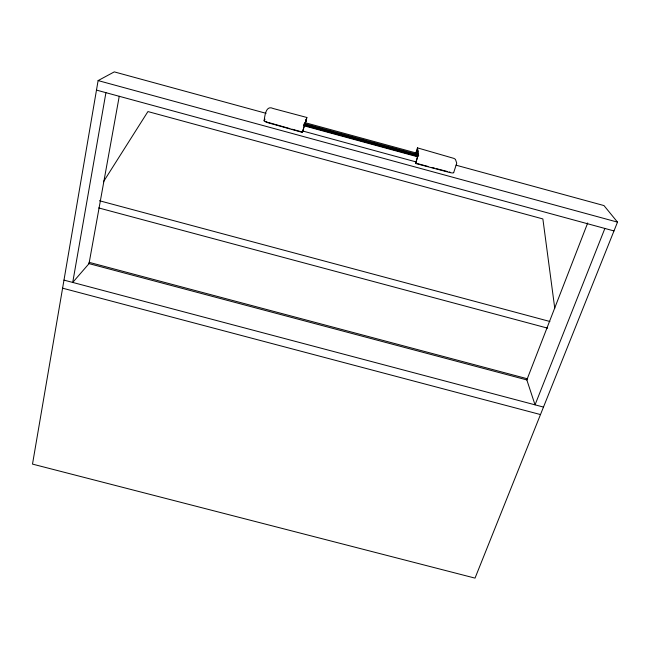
<?xml version="1.0" encoding="UTF-8"?>
<svg xmlns="http://www.w3.org/2000/svg" width="650" height="650" viewBox="0 0 650 650"><rect width="100%" height="100%" fill="white"/><g stroke="black" fill="none" stroke-linecap="round" stroke-linejoin="round"><path stroke-width="0.97" d="M266.086 113.327L114.286 71.882L98.109 80.584L32.5 464.1L475.028 578.118L617.5 222.129L603.972 205.571L456.089 165.197M105.926 92.666L72.719 282.433L89.026 263.624L119.251 96.257M264.095 120.737C264.908 115.692 265.785 104.821 273.203 108.526L306.857 117.471L305.394 123.134M264.997 119.161L264.127 120.608A5.029 1.056 14.6 0 0 268.158 122.809L302.356 132.413L306.857 117.471M302.356 132.413L306.239 119.697L305.264 123.476M305.37 121.981L305.866 120.055M415.748 153.449L417.454 147.867L454.001 158.421L455.463 159.388L456.739 163.199L453.676 172.632M416.098 152.912L416.951 150.118L417.877 155.456L415.61 163.483L449.507 172.453A4.997 1.048 16.9 0 0 453.668 172.494M417.414 152.758L417.991 150.865M415.61 163.483L418.543 153.952L417.454 147.867M587.714 222.942L526.833 379.917L535.039 404.844L604.882 228.451M103.447 181.781L147.924 111.564L542.872 218.936L554.759 308.271M449.231 171.982L449.662 172.088A3.193 0.666 16.9 0 0 450.027 172.169M431.86 167.472L434.761 168.22M436.686 168.724L447.298 171.486M63.976 280.118L543.481 407.071M62.595 288.178L540.483 414.562M89.026 262.316L527.662 378.852M88.603 263.51L526.988 379.957M99.45 200.744L549.908 321.49M98.711 207.943L547.649 328.161M304.769 122.582L417.178 153.278M304.224 123.557L418.405 154.724M312.146 126.287L315.079 127.091M318.996 128.164L321.937 128.96M328.786 130.837L331.727 131.633M340.535 134.046L343.476 134.843M345.434 135.379L348.376 136.183M352.292 137.248L355.225 138.052M362.082 139.921L365.016 140.725M373.831 143.13L376.773 143.934M390.479 147.672L393.412 148.476M395.371 149.013L398.312 149.817M402.228 150.881L405.161 151.686M412.019 153.554L414.96 154.359M303.729 124.296L418.746 155.699M308.709 126.23L311.642 127.034M330.224 132.104L333.158 132.901M351.739 137.979L354.673 138.775M380.096 145.714L383.029 146.518M384.987 147.054L387.92 147.851M389.878 148.387L394.769 149.719M401.611 151.588L404.544 152.393M406.502 152.921L409.435 153.725M413.343 154.789L416.284 155.594M303.42 125.101L417.934 156.357M303.997 125.783L417.381 156.731M302.876 131.048L416.455 162.021M291.85 129.147L302.486 132.048M417.454 163.589L428.001 166.465M98.109 80.584L617.5 222.129M96.484 90.098L613.974 230.929M268.507 122.509L289.916 128.619M267.345 122.127A3.217 0.674 14.6 0 1 266.736 121.867M266.086 121.485A3.217 0.674 14.6 0 1 265.882 121.266"/></g></svg>
